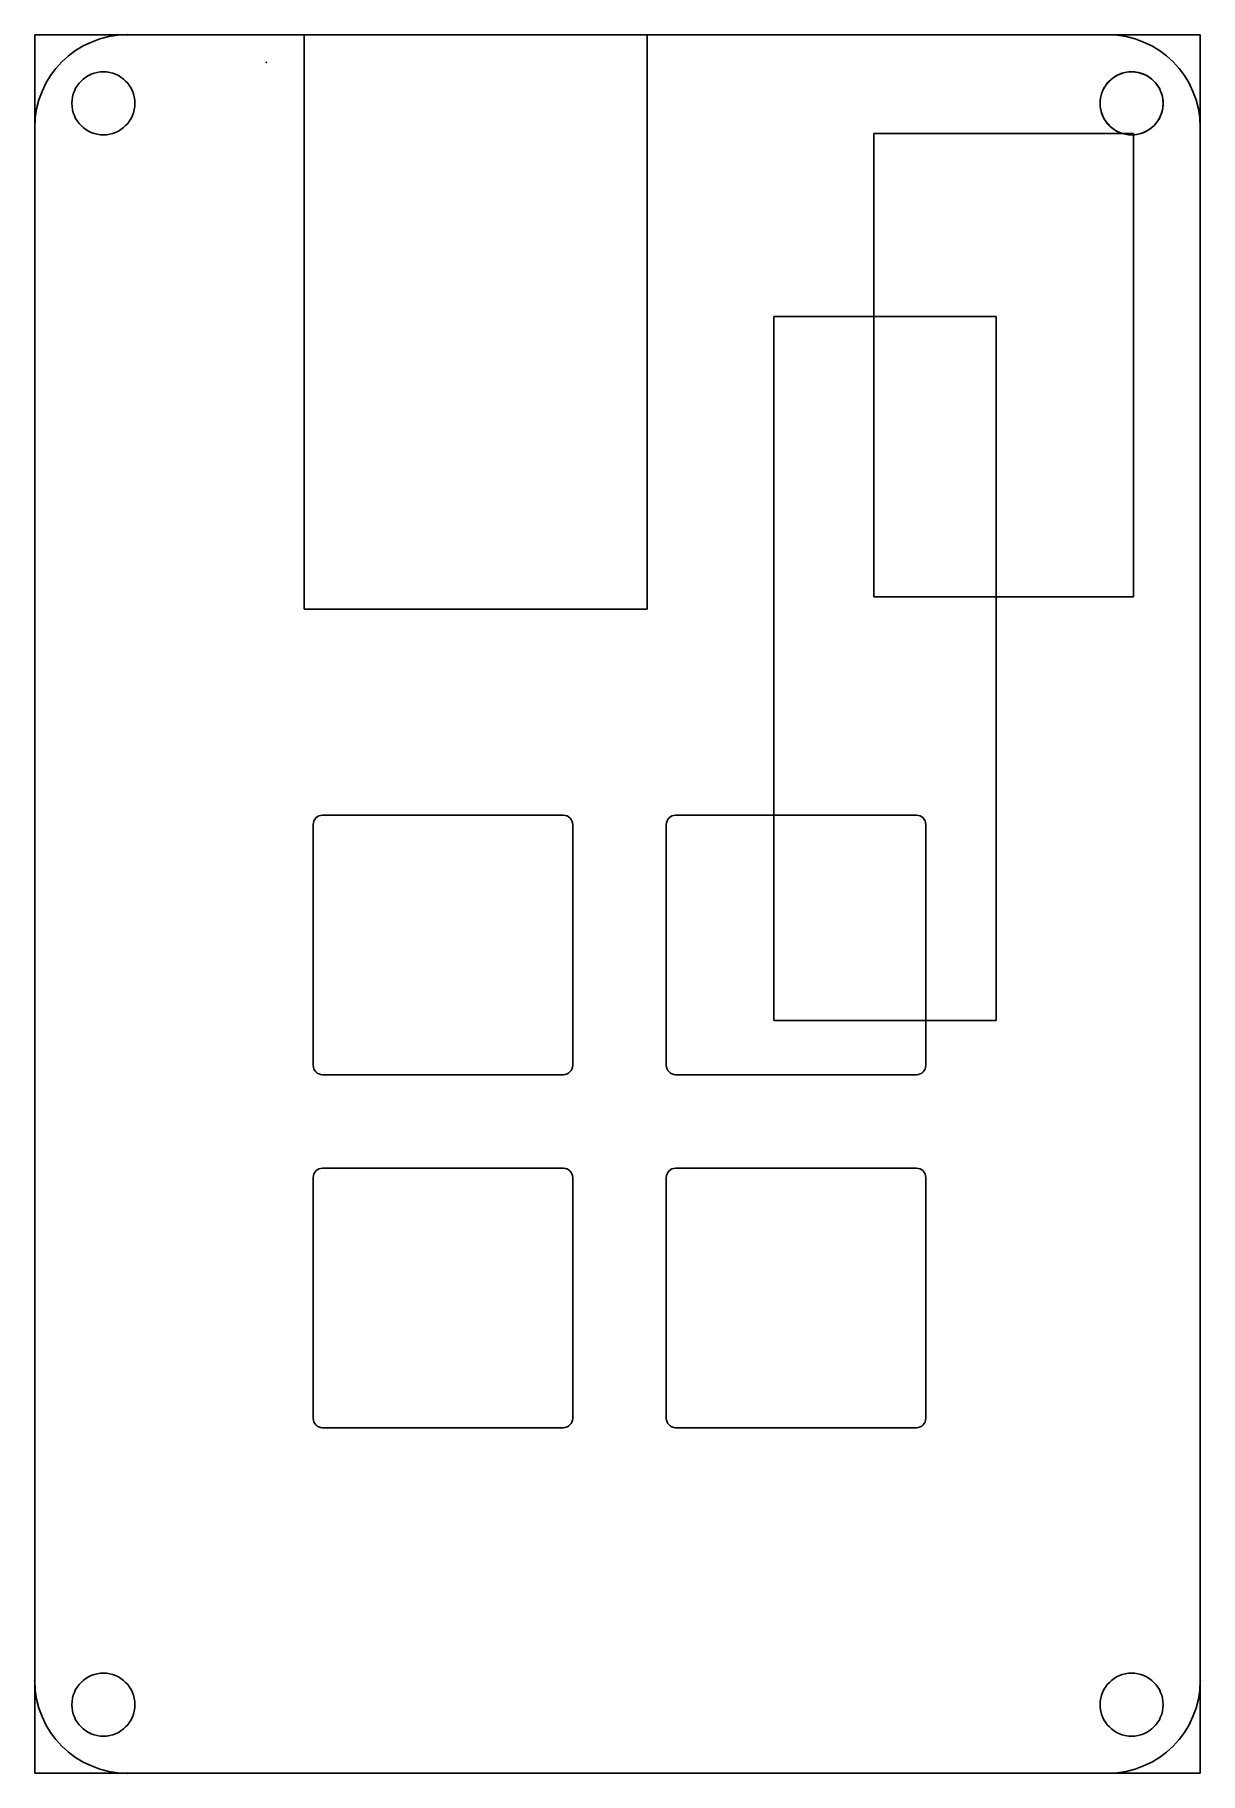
# Model space of a CAD drawing. Header units: millimetres. Extents: x -12.5 to 50.4, y -92.3 to 1.5.
import ezdxf

# ---------------------------------------------------------------- set-up
doc = ezdxf.new("R2010")
doc.units = ezdxf.units.MM
doc.header["$MEASUREMENT"] = 0
for name, color, linetype in [('top case v1_plate-2025-11-30T16_59_01.941Z', 7, 'Continuous'), ('top case v1_Sketch2', 7, 'Continuous'), ('top case v1_Sketch3', 7, 'Continuous'), ('top case v1_Sketch4', 7, 'Continuous'), ('top case v1_Sketch5', 7, 'Continuous'), ('top case v1_Sketch6', 7, 'Continuous'), ('top case v1_Sketch7', 7, 'Continuous')]:
    doc.layers.add(name, color=color, linetype=linetype)

msp = doc.modelspace()

# ---------------------------------------------------------------- linework, layer by layer
at = {"layer": 'top case v1_plate-2025-11-30T16_59_01.941Z'}
msp.add_point((0, 0), dxfattribs=at)
at = {"layer": 'top case v1_Sketch2'}
msp.add_point((0, 0), dxfattribs=at)
at = {"layer": 'top case v1_Sketch3'}
for p, q in [((-12.492, -92.323), (-12.492, 1.496)), ((-12.492, 1.496), (50.377, 1.496)), ((2.038, -29.504), (2.038, 1.496)), ((2.038, 1.496), (20.538, 1.496)), ((20.538, 1.496), (20.538, -29.504)), ((50.377, 1.496), (50.377, -92.323)), ((32.77, -3.83), (46.77, -3.83)), ((32.77, -28.83), (32.77, -3.83)), ((46.77, -3.83), (46.77, -28.83)), ((46.77, -28.83), (32.77, -28.83)), ((20.538, -29.504), (2.038, -29.504)), ((2.525, -41.125), (2.525, -54.125)), ((3.025, -40.625), (16.025, -40.625)), ((16.525, -41.125), (16.525, -54.125)), ((21.575, -41.125), (21.575, -54.125)), ((22.075, -40.625), (35.075, -40.625)), ((35.575, -41.125), (35.575, -54.125)), ((3.025, -54.625), (16.025, -54.625)), ((22.075, -54.625), (35.075, -54.625)), ((3.025, -59.675), (16.025, -59.675)), ((22.075, -59.675), (35.075, -59.675)), ((2.525, -60.175), (2.525, -73.175)), ((16.525, -60.175), (16.525, -73.175)), ((21.575, -60.175), (21.575, -73.175)), ((35.575, -60.175), (35.575, -73.175)), ((3.025, -73.675), (16.025, -73.675)), ((22.075, -73.675), (35.075, -73.675)), ((50.377, -92.323), (-12.492, -92.323))]:
    msp.add_line(p, q, dxfattribs=at)
for centre in [(-8.792, -2.204), (46.677, -2.204), (-8.792, -88.623), (46.677, -88.623)]:
    msp.add_circle(centre, 1.7, dxfattribs=at)
for centre, start, end in [((3.025, -41.125), 90, 180), ((16.025, -41.125), 0, 90), ((22.075, -41.125), 90, 180), ((35.075, -41.125), 0, 90), ((3.025, -54.125), 180, 270), ((16.025, -54.125), 270, 0), ((22.075, -54.125), 180, 270), ((35.075, -54.125), 270, 0), ((3.025, -60.175), 90, 180), ((16.025, -60.175), 0, 90), ((22.075, -60.175), 90, 180), ((35.075, -60.175), 0, 90), ((3.025, -73.175), 180, 270), ((16.025, -73.175), 270, 0), ((22.075, -73.175), 180, 270), ((35.075, -73.175), 270, 0)]:
    msp.add_arc(centre, 0.5, start, end, dxfattribs=at)
msp.add_point((0, 0), dxfattribs=at)
at = {"layer": 'top case v1_Sketch4'}
for p, q in [((2.038, 1.496, 3.7), (-7.492, 1.496, 3.7)), ((2.038, -29.504, 3.7), (2.038, 1.496, 3.7)), ((45.377, 1.496, 3.7), (20.538, 1.496, 3.7)), ((20.538, 1.496, 3.7), (20.538, -29.504, 3.7)), ((-12.492, -3.504, 3.7), (-12.492, -87.323, 3.7)), ((50.377, -87.323, 3.7), (50.377, -3.504, 3.7)), ((32.77, -28.83, 3.7), (32.77, -3.83, 3.7)), ((32.77, -3.83, 3.7), (46.181, -3.83, 3.7)), ((32.77, -28.83, 3.7), (32.77, -3.83, 3.7)), ((32.77, -28.83, 3.7), (32.77, -3.83, 3.7)), ((32.77, -3.83, 3.7), (46.77, -3.83, 3.7)), ((32.77, -3.83, 3.7), (46.77, -3.83, 3.7)), ((32.77, -28.83, 3.7), (32.77, -3.83, 3.7)), ((32.77, -3.83, 3.7), (46.77, -3.83, 3.7)), ((46.77, -3.83, 3.7), (46.77, -28.83, 3.7)), ((46.77, -3.83, 3.7), (46.77, -28.83, 3.7)), ((46.77, -3.83, 3.7), (46.77, -28.83, 3.7)), ((46.77, -3.901, 3.7), (46.77, -28.83, 3.7)), ((46.77, -28.83, 3.7), (32.77, -28.83, 3.7)), ((46.77, -28.83, 3.7), (32.77, -28.83, 3.7)), ((46.77, -28.83, 3.7), (32.77, -28.83, 3.7)), ((46.77, -28.83, 3.7), (32.77, -28.83, 3.7)), ((20.538, -29.504, 3.7), (2.038, -29.504, 3.7)), ((2.525, -54.125, 3.7), (2.525, -41.125, 3.7)), ((3.025, -40.625, 3.7), (16.025, -40.625, 3.7)), ((16.525, -41.125, 3.7), (16.525, -54.125, 3.7)), ((21.575, -54.125, 3.7), (21.575, -41.125, 3.7)), ((22.075, -40.625, 3.7), (35.075, -40.625, 3.7)), ((35.575, -41.125, 3.7), (35.575, -54.125, 3.7)), ((16.025, -54.625, 3.7), (3.025, -54.625, 3.7)), ((35.075, -54.625, 3.7), (22.075, -54.625, 3.7)), ((3.025, -59.675, 3.7), (16.025, -59.675, 3.7)), ((22.075, -59.675, 3.7), (35.075, -59.675, 3.7)), ((2.525, -73.175, 3.7), (2.525, -60.175, 3.7)), ((16.525, -60.175, 3.7), (16.525, -73.175, 3.7)), ((21.575, -73.175, 3.7), (21.575, -60.175, 3.7)), ((35.575, -60.175, 3.7), (35.575, -73.175, 3.7)), ((16.025, -73.675, 3.7), (3.025, -73.675, 3.7)), ((35.075, -73.675, 3.7), (22.075, -73.675, 3.7)), ((-7.492, -92.323, 3.7), (45.377, -92.323, 3.7))]:
    msp.add_line(p, q, dxfattribs=at)
for centre in [(-8.792, -2.204, 3.7), (-8.792, -88.623, 3.7), (46.677, -88.623, 3.7)]:
    msp.add_circle(centre, 1.7, dxfattribs=at)
for centre, radius, start, end in [((-7.492, -3.504, 3.7), 5, 90, 180), ((45.377, -3.504, 3.7), 5, 0, 90), ((46.677, -2.204, 3.7), 1.7, 273.13598, 253.03253), ((3.025, -41.125, 3.7), 0.5, 90, 180), ((16.025, -41.125, 3.7), 0.5, 0, 90), ((22.075, -41.125, 3.7), 0.5, 90, 180), ((35.075, -41.125, 3.7), 0.5, 0, 90), ((3.025, -54.125, 3.7), 0.5, 180, 270), ((16.025, -54.125, 3.7), 0.5, 270, 0), ((22.075, -54.125, 3.7), 0.5, 180, 270), ((35.075, -54.125, 3.7), 0.5, 270, 0), ((3.025, -60.175, 3.7), 0.5, 90, 180), ((16.025, -60.175, 3.7), 0.5, 0, 90), ((22.075, -60.175, 3.7), 0.5, 90, 180), ((35.075, -60.175, 3.7), 0.5, 0, 90), ((3.025, -73.175, 3.7), 0.5, 180, 270), ((16.025, -73.175, 3.7), 0.5, 270, 0), ((22.075, -73.175, 3.7), 0.5, 180, 270), ((35.075, -73.175, 3.7), 0.5, 270, 0), ((-7.492, -87.323, 3.7), 5, 180, 270), ((45.377, -87.323, 3.7), 5, 270, 0)]:
    msp.add_arc(centre, radius, start, end, dxfattribs=at)
msp.add_point((0, 0, 3.7), dxfattribs=at)
at = {"layer": 'top case v1_Sketch5'}
for p, q in [((2.038, 1.496, 3.7), (-7.492, 1.496, 3.7)), ((2.038, -29.504, 3.7), (2.038, 1.496, 3.7)), ((45.377, 1.496, 3.7), (20.538, 1.496, 3.7)), ((20.538, 1.496, 3.7), (20.538, -29.504, 3.7)), ((-12.492, -3.504, 3.7), (-12.492, -87.323, 3.7)), ((50.377, -87.323, 3.7), (50.377, -3.504, 3.7)), ((46.77, -3.83, 3.7), (46.181, -3.83, 3.7)), ((46.77, -3.901, 3.7), (46.77, -3.83, 3.7)), ((20.538, -29.504, 3.7), (2.038, -29.504, 3.7)), ((2.525, -54.125, 3.7), (2.525, -41.125, 3.7)), ((3.025, -40.625, 3.7), (16.025, -40.625, 3.7)), ((16.525, -41.125, 3.7), (16.525, -54.125, 3.7)), ((21.575, -54.125, 3.7), (21.575, -41.125, 3.7)), ((22.075, -40.625, 3.7), (35.075, -40.625, 3.7)), ((35.575, -41.125, 3.7), (35.575, -54.125, 3.7)), ((16.025, -54.625, 3.7), (3.025, -54.625, 3.7)), ((35.075, -54.625, 3.7), (22.075, -54.625, 3.7)), ((3.025, -59.675, 3.7), (16.025, -59.675, 3.7)), ((22.075, -59.675, 3.7), (35.075, -59.675, 3.7)), ((2.525, -73.175, 3.7), (2.525, -60.175, 3.7)), ((16.525, -60.175, 3.7), (16.525, -73.175, 3.7)), ((21.575, -73.175, 3.7), (21.575, -60.175, 3.7)), ((35.575, -60.175, 3.7), (35.575, -73.175, 3.7)), ((16.025, -73.675, 3.7), (3.025, -73.675, 3.7)), ((35.075, -73.675, 3.7), (22.075, -73.675, 3.7)), ((-7.492, -92.323, 3.7), (45.377, -92.323, 3.7))]:
    msp.add_line(p, q, dxfattribs=at)
for centre in [(-8.792, -2.204, 3.7), (46.677, -2.204, 3.7), (-8.792, -88.623, 3.7), (46.677, -88.623, 3.7)]:
    msp.add_circle(centre, 1.7, dxfattribs=at)
for centre, radius, start, end in [((-7.492, -3.504, 3.7), 5, 90, 180), ((45.377, -3.504, 3.7), 5, 0, 90), ((46.677, -2.204, 3.7), 1.7, 273.13598, 253.03253), ((3.025, -41.125, 3.7), 0.5, 90, 180), ((16.025, -41.125, 3.7), 0.5, 0, 90), ((22.075, -41.125, 3.7), 0.5, 90, 180), ((35.075, -41.125, 3.7), 0.5, 0, 90), ((3.025, -54.125, 3.7), 0.5, 180, 270), ((16.025, -54.125, 3.7), 0.5, 270, 0), ((22.075, -54.125, 3.7), 0.5, 180, 270), ((35.075, -54.125, 3.7), 0.5, 270, 0), ((3.025, -60.175, 3.7), 0.5, 90, 180), ((16.025, -60.175, 3.7), 0.5, 0, 90), ((22.075, -60.175, 3.7), 0.5, 90, 180), ((35.075, -60.175, 3.7), 0.5, 0, 90), ((3.025, -73.175, 3.7), 0.5, 180, 270), ((16.025, -73.175, 3.7), 0.5, 270, 0), ((22.075, -73.175, 3.7), 0.5, 180, 270), ((35.075, -73.175, 3.7), 0.5, 270, 0), ((-7.492, -87.323, 3.7), 5, 180, 270), ((45.377, -87.323, 3.7), 5, 270, 0)]:
    msp.add_arc(centre, radius, start, end, dxfattribs=at)
msp.add_point((0, 0, 3.7), dxfattribs=at)
at = {"layer": 'top case v1_Sketch6'}
for p, q in [((2.038, 1.496, 3.7), (-7.492, 1.496, 3.7)), ((2.038, -29.504, 3.7), (2.038, 1.496, 3.7)), ((45.377, 1.496, 3.7), (20.538, 1.496, 3.7)), ((20.538, 1.496, 3.7), (20.538, -29.504, 3.7)), ((-12.492, -3.504, 3.7), (-12.492, -87.323, 3.7)), ((50.377, -87.323, 3.7), (50.377, -3.504, 3.7)), ((46.77, -3.83, 3.7), (46.181, -3.83, 3.7)), ((46.77, -3.901, 3.7), (46.77, -3.83, 3.7)), ((27.377, -13.704, 3.7), (39.377, -13.704, 3.7)), ((27.377, -51.704, 3.7), (27.377, -13.704, 3.7)), ((39.377, -13.704, 3.7), (39.377, -51.704, 3.7)), ((20.538, -29.504, 3.7), (2.038, -29.504, 3.7)), ((2.525, -54.125, 3.7), (2.525, -41.125, 3.7)), ((3.025, -40.625, 3.7), (16.025, -40.625, 3.7)), ((16.525, -41.125, 3.7), (16.525, -54.125, 3.7)), ((39.377, -51.704, 3.7), (27.377, -51.704, 3.7)), ((16.025, -54.625, 3.7), (3.025, -54.625, 3.7)), ((3.025, -59.675, 3.7), (16.025, -59.675, 3.7)), ((22.075, -59.675, 3.7), (35.075, -59.675, 3.7)), ((2.525, -73.175, 3.7), (2.525, -60.175, 3.7)), ((16.525, -60.175, 3.7), (16.525, -73.175, 3.7)), ((21.575, -73.175, 3.7), (21.575, -60.175, 3.7)), ((35.575, -60.175, 3.7), (35.575, -73.175, 3.7)), ((16.025, -73.675, 3.7), (3.025, -73.675, 3.7)), ((35.075, -73.675, 3.7), (22.075, -73.675, 3.7)), ((-7.492, -92.323, 3.7), (45.377, -92.323, 3.7))]:
    msp.add_line(p, q, dxfattribs=at)
for centre in [(-8.792, -2.204, 3.7), (-8.792, -88.623, 3.7), (46.677, -88.623, 3.7)]:
    msp.add_circle(centre, 1.7, dxfattribs=at)
for centre, radius, start, end in [((-7.492, -3.504, 3.7), 5, 90, 180), ((45.377, -3.504, 3.7), 5, 0, 90), ((46.677, -2.204, 3.7), 1.7, 273.13598, 253.03253), ((3.025, -41.125, 3.7), 0.5, 90, 180), ((16.025, -41.125, 3.7), 0.5, 0, 90), ((3.025, -54.125, 3.7), 0.5, 180, 270), ((16.025, -54.125, 3.7), 0.5, 270, 0), ((3.025, -60.175, 3.7), 0.5, 90, 180), ((16.025, -60.175, 3.7), 0.5, 0, 90), ((22.075, -60.175, 3.7), 0.5, 90, 180), ((35.075, -60.175, 3.7), 0.5, 0, 90), ((3.025, -73.175, 3.7), 0.5, 180, 270), ((16.025, -73.175, 3.7), 0.5, 270, 0), ((22.075, -73.175, 3.7), 0.5, 180, 270), ((35.075, -73.175, 3.7), 0.5, 270, 0), ((-7.492, -87.323, 3.7), 5, 180, 270), ((45.377, -87.323, 3.7), 5, 270, 0)]:
    msp.add_arc(centre, radius, start, end, dxfattribs=at)
msp.add_point((0, 0, 3.7), dxfattribs=at)
at = {"layer": 'top case v1_Sketch7'}
for p in [(-7.492, 1.496), (0, 0), (-12.492, -87.323), (50.377, -87.323), (-7.492, -92.323)]:
    msp.add_point(p, dxfattribs=at)

doc.saveas('drawing.dxf')
